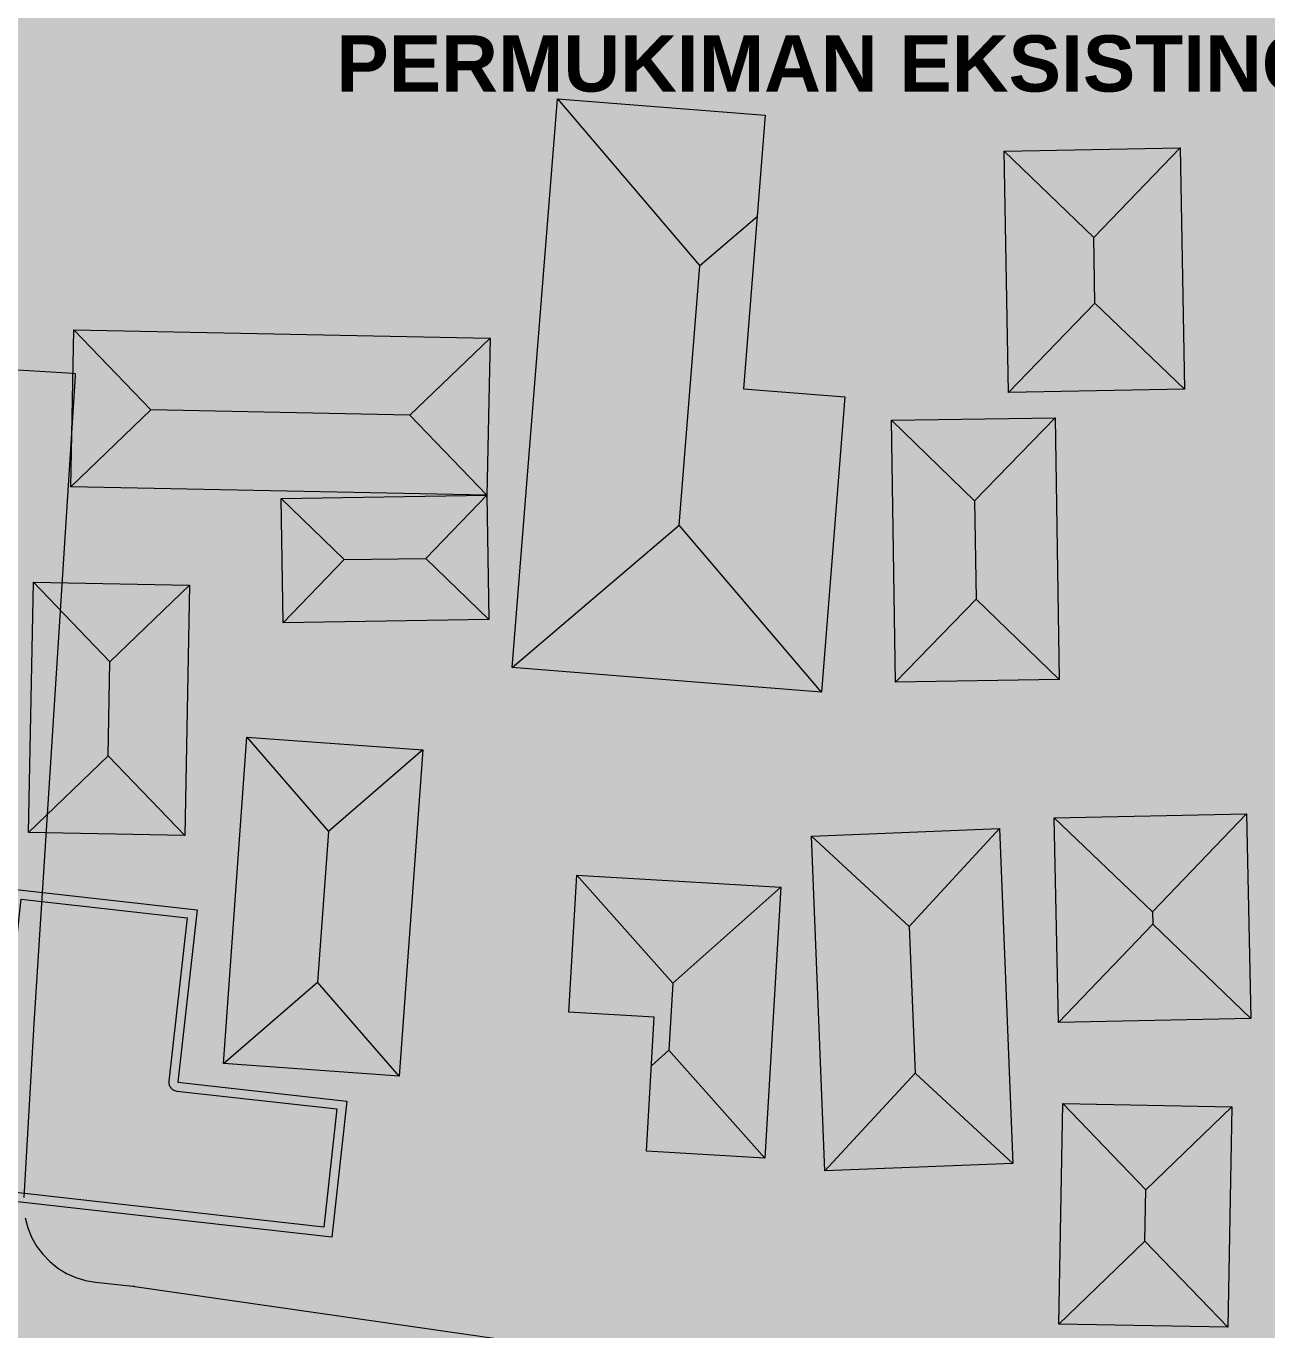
# Model space of a CAD drawing. Header units: metres. Extents: x 305909 to 307171, y 9156037 to 9156671.
# Drawn here: x 306487.2 to 306549, y 9156337 to 9156401.9 of the extents above; entities that cross this region are included whole.
import ezdxf
from ezdxf.enums import TextEntityAlignment as Align

# ---------------------------------------------------------------- set-up
doc = ezdxf.new("R2010")
doc.units = ezdxf.units.M
doc.linetypes.add('DASHED2', pattern=[0.762, 0.635, -0.127])
for name, color, linetype, lineweight, true_color in [('A-ALUR_WISATA', 7, 'DASHED2', 50, 0xeb7800), ('A-LABEL', 7, 'Continuous', 0, 0x000000), ('B-BANGUNAN_PERMUKIMAN', 7, 'Continuous', 13, 0xf0cd8c), ('B-BAYANGAN', 7, 'Continuous', 0, 0x76786c), ('J-PERKERASAN_JALAN', 7, 'Continuous', 9, 0x989896), ('T-LABEL_ZONA', 7, 'Continuous', 0, 0x3c3c3c)]:
    doc.layers.add(name, color=color, linetype=linetype, lineweight=lineweight, true_color=true_color)
doc.layers.add('G-PERKERASAN', color=7, linetype='Continuous')
doc.styles.add('ARIALB', font='arialbd.ttf')

msp = doc.modelspace()

# ---------------------------------------------------------------- hatches: boundary and pattern name
at = {"layer": 'A-ALUR_WISATA', "true_color": 0xeb7800}
h = msp.add_hatch(color=30, dxfattribs=at)
h.dxf.hatch_style = 1
h.paths.add_polyline_path([(306496.971, 9156336.851), (306491.925, 9156335.355), (306492.505, 9156339.636)])
h = msp.add_hatch(color=30, dxfattribs=at)
h.dxf.hatch_style = 1
h.paths.add_polyline_path([(306484.897, 9156339.005), (306484.903, 9156339.004), (306486.978, 9156338.867), (306486.989, 9156338.866), (306488.47, 9156338.747), (306488.496, 9156338.745), (306489.383, 9156338.645), (306489.39, 9156338.644), (306490.127, 9156338.555), (306489.935, 9156336.967), (306489.201, 9156337.055), (306488.329, 9156337.154), (306486.867, 9156337.271), (306484.8, 9156337.408), (306484.006, 9156337.454), (306484.099, 9156339.052), (306484.897, 9156339.005)])
h = msp.add_hatch(color=30, dxfattribs=at)
h.dxf.hatch_style = 1
h.paths.add_polyline_path([(306493.334, 9156338.146), (306493.337, 9156338.146), (306495.074, 9156337.915), (306495.076, 9156337.915), (306497.026, 9156337.651), (306497.028, 9156337.65), (306499.061, 9156337.371), (306498.844, 9156335.786), (306496.811, 9156336.065), (306494.862, 9156336.329), (306493.127, 9156336.56), (306492.903, 9156336.589), (306493.11, 9156338.176), (306493.334, 9156338.146)])
at = {"layer": 'B-BANGUNAN_PERMUKIMAN', "true_color": 0xf49869}
h = msp.add_hatch(color=21, dxfattribs=at)
h.dxf.hatch_style = 1
h.paths.add_polyline_path([(306513.633, 9156398.243), (306520.719, 9156389.933), (306519.693, 9156377.019), (306511.384, 9156369.932), (306511.384, 9156369.932), (306513.633, 9156398.243)])
at = {"layer": 'B-BANGUNAN_PERMUKIMAN', "true_color": 0xe89064}
h = msp.add_hatch(color=33, dxfattribs=at)
h.dxf.hatch_style = 1
h.paths.add_polyline_path([(306523.981, 9156397.421), (306523.58, 9156392.373), (306520.719, 9156389.933), (306513.633, 9156398.243), (306523.981, 9156397.421)])
at = {"layer": 'B-BANGUNAN_PERMUKIMAN', "true_color": 0xec9366}
h = msp.add_hatch(color=33, dxfattribs=at)
h.dxf.hatch_style = 1
h.paths.add_polyline_path([(306540.33, 9156391.337), (306535.874, 9156395.634), (306544.626, 9156395.793), (306544.626, 9156395.793), (306540.33, 9156391.337)])
at = {"layer": 'B-BANGUNAN_PERMUKIMAN', "true_color": 0xeb9266}
h = msp.add_hatch(color=33, dxfattribs=at)
h.dxf.hatch_style = 1
h.paths.add_polyline_path([(306535.874, 9156395.634), (306540.33, 9156391.337), (306540.389, 9156388.077), (306536.093, 9156383.622), (306535.874, 9156395.634)])
at = {"layer": 'B-BANGUNAN_PERMUKIMAN', "true_color": 0xbc7551}
h = msp.add_hatch(color=23, dxfattribs=at)
h.dxf.hatch_style = 1
h.paths.add_polyline_path([(306540.389, 9156388.077), (306540.33, 9156391.337), (306544.626, 9156395.793), (306544.844, 9156383.781), (306540.389, 9156388.077)])
at = {"layer": 'B-BANGUNAN_PERMUKIMAN', "true_color": 0xc07753}
h = msp.add_hatch(color=23, dxfattribs=at)
h.dxf.hatch_style = 1
h.paths.add_polyline_path([(306519.693, 9156377.019), (306520.719, 9156389.933), (306523.58, 9156392.373), (306522.9, 9156383.812), (306527.948, 9156383.411), (306526.78, 9156368.709), (306519.693, 9156377.019)])
at = {"layer": 'B-BANGUNAN_PERMUKIMAN', "true_color": 0xbb7451}
h = msp.add_hatch(color=23, dxfattribs=at)
h.dxf.hatch_style = 1
h.paths.add_polyline_path([(306540.389, 9156388.077), (306544.844, 9156383.781), (306536.093, 9156383.622), (306540.389, 9156388.077)])
at = {"layer": 'B-BANGUNAN_PERMUKIMAN', "true_color": 0xec9366}
h = msp.add_hatch(color=33, dxfattribs=at)
h.dxf.hatch_style = 1
h.paths.add_polyline_path([(306493.398, 9156382.754), (306489.409, 9156378.922), (306489.565, 9156386.743), (306489.565, 9156386.743), (306493.398, 9156382.754)])
at = {"layer": 'B-BANGUNAN_PERMUKIMAN', "true_color": 0xeb9266}
h = msp.add_hatch(color=33, dxfattribs=at)
h.dxf.hatch_style = 1
h.paths.add_polyline_path([(306506.291, 9156382.496), (306493.398, 9156382.754), (306489.565, 9156386.743), (306510.28, 9156386.329), (306506.291, 9156382.496)])
at = {"layer": 'B-BANGUNAN_PERMUKIMAN', "true_color": 0xbb7451}
h = msp.add_hatch(color=23, dxfattribs=at)
h.dxf.hatch_style = 1
h.paths.add_polyline_path([(306506.291, 9156382.496), (306510.28, 9156386.329), (306510.28, 9156386.329), (306510.124, 9156378.508), (306506.291, 9156382.496)])
at = {"layer": 'B-BANGUNAN_PERMUKIMAN', "true_color": 0xbc7551}
h = msp.add_hatch(color=23, dxfattribs=at)
h.dxf.hatch_style = 1
h.paths.add_polyline_path([(306489.409, 9156378.922), (306493.398, 9156382.754), (306506.291, 9156382.496), (306510.124, 9156378.508), (306489.409, 9156378.922)])
at = {"layer": 'B-BANGUNAN_PERMUKIMAN', "true_color": 0xec9366}
h = msp.add_hatch(color=33, dxfattribs=at)
h.dxf.hatch_style = 1
h.paths.add_polyline_path([(306534.399, 9156378.232), (306530.266, 9156382.241), (306538.408, 9156382.365), (306538.408, 9156382.365), (306534.399, 9156378.232)])
at = {"layer": 'B-BANGUNAN_PERMUKIMAN', "true_color": 0xbc7551}
h = msp.add_hatch(color=23, dxfattribs=at)
h.dxf.hatch_style = 1
h.paths.add_polyline_path([(306534.473, 9156373.343), (306534.399, 9156378.232), (306538.408, 9156382.365), (306538.606, 9156369.334), (306534.473, 9156373.343)])
at = {"layer": 'B-BANGUNAN_PERMUKIMAN', "true_color": 0xeb9266}
h = msp.add_hatch(color=33, dxfattribs=at)
h.dxf.hatch_style = 1
h.paths.add_polyline_path([(306530.266, 9156382.241), (306534.399, 9156378.232), (306534.473, 9156373.343), (306530.464, 9156369.21), (306530.464, 9156369.21), (306530.266, 9156382.241)])
at = {"layer": 'B-BANGUNAN_PERMUKIMAN', "true_color": 0xec9366}
h = msp.add_hatch(color=33, dxfattribs=at)
h.dxf.hatch_style = 1
h.paths.add_polyline_path([(306510.124, 9156378.507), (306507.078, 9156375.366), (306503.026, 9156375.303), (306499.884, 9156378.349), (306510.124, 9156378.507)])
at = {"layer": 'B-BANGUNAN_PERMUKIMAN', "true_color": 0xbc7551}
h = msp.add_hatch(color=23, dxfattribs=at)
h.dxf.hatch_style = 1
h.paths.add_polyline_path([(306510.219, 9156372.32), (306510.219, 9156372.32), (306507.078, 9156375.366), (306510.124, 9156378.507), (306510.219, 9156372.32)])
at = {"layer": 'B-BANGUNAN_PERMUKIMAN', "true_color": 0xeb9266}
h = msp.add_hatch(color=33, dxfattribs=at)
h.dxf.hatch_style = 1
h.paths.add_polyline_path([(306503.026, 9156375.303), (306499.98, 9156372.162), (306499.884, 9156378.349), (306503.026, 9156375.303)])
at = {"layer": 'B-BANGUNAN_PERMUKIMAN', "true_color": 0xbb7451}
h = msp.add_hatch(color=23, dxfattribs=at)
h.dxf.hatch_style = 1
h.paths.add_polyline_path([(306519.693, 9156377.019), (306526.78, 9156368.709), (306526.78, 9156368.709), (306521.732, 9156369.11), (306511.384, 9156369.932), (306519.693, 9156377.019)])
h = msp.add_hatch(color=23, dxfattribs=at)
h.dxf.hatch_style = 1
h.paths.add_polyline_path([(306503.026, 9156375.303), (306507.078, 9156375.366), (306510.219, 9156372.32), (306499.98, 9156372.161), (306499.98, 9156372.162), (306503.026, 9156375.303)])
at = {"layer": 'B-BANGUNAN_PERMUKIMAN', "true_color": 0xec9366}
h = msp.add_hatch(color=33, dxfattribs=at)
h.dxf.hatch_style = 1
h.paths.add_polyline_path([(306487.551, 9156374.181), (306487.551, 9156374.181), (306491.362, 9156370.222), (306491.272, 9156365.53), (306487.313, 9156361.719), (306487.551, 9156374.181)])
at = {"layer": 'B-BANGUNAN_PERMUKIMAN', "true_color": 0xeb9266}
h = msp.add_hatch(color=33, dxfattribs=at)
h.dxf.hatch_style = 1
h.paths.add_polyline_path([(306491.362, 9156370.222), (306487.551, 9156374.181), (306495.321, 9156374.032), (306491.362, 9156370.222)])
at = {"layer": 'B-BANGUNAN_PERMUKIMAN', "true_color": 0xbb7451}
h = msp.add_hatch(color=23, dxfattribs=at)
h.dxf.hatch_style = 1
h.paths.add_polyline_path([(306491.272, 9156365.53), (306491.362, 9156370.222), (306495.321, 9156374.032), (306495.321, 9156374.032), (306495.083, 9156361.571), (306491.272, 9156365.53)])
h = msp.add_hatch(color=23, dxfattribs=at)
h.dxf.hatch_style = 1
h.paths.add_polyline_path([(306534.473, 9156373.343), (306538.606, 9156369.334), (306530.464, 9156369.21), (306534.473, 9156373.343)])
at = {"layer": 'B-BANGUNAN_PERMUKIMAN', "true_color": 0xed9367}
h = msp.add_hatch(color=21, dxfattribs=at)
h.dxf.hatch_style = 1
h.paths.add_polyline_path([(306502.239, 9156361.772), (306501.698, 9156354.28), (306497.007, 9156350.22), (306498.18, 9156366.462), (306502.239, 9156361.772)])
at = {"layer": 'B-BANGUNAN_PERMUKIMAN', "true_color": 0xea9165}
h = msp.add_hatch(color=33, dxfattribs=at)
h.dxf.hatch_style = 1
h.paths.add_polyline_path([(306502.239, 9156361.772), (306498.18, 9156366.462), (306498.18, 9156366.462), (306506.929, 9156365.831), (306502.239, 9156361.772)])
at = {"layer": 'B-BANGUNAN_PERMUKIMAN', "true_color": 0xbc7551}
h = msp.add_hatch(color=23, dxfattribs=at)
h.dxf.hatch_style = 1
h.paths.add_polyline_path([(306491.272, 9156365.53), (306495.083, 9156361.571), (306495.083, 9156361.57), (306487.313, 9156361.719), (306491.272, 9156365.53)])
at = {"layer": 'B-BANGUNAN_PERMUKIMAN', "true_color": 0xba7450}
h = msp.add_hatch(color=23, dxfattribs=at)
h.dxf.hatch_style = 1
h.paths.add_polyline_path([(306501.698, 9156354.28), (306502.239, 9156361.772), (306506.929, 9156365.831), (306505.757, 9156349.589), (306505.757, 9156349.589), (306501.698, 9156354.28)])
at = {"layer": 'B-BANGUNAN_PERMUKIMAN', "true_color": 0xec9366}
h = msp.add_hatch(color=33, dxfattribs=at)
h.dxf.hatch_style = 1
h.paths.add_polyline_path([(306543.256, 9156357.768), (306538.368, 9156362.455), (306547.944, 9156362.656), (306543.256, 9156357.768)])
at = {"layer": 'B-BANGUNAN_PERMUKIMAN', "true_color": 0xeb9266}
h = msp.add_hatch(color=33, dxfattribs=at)
h.dxf.hatch_style = 1
h.paths.add_polyline_path([(306538.368, 9156362.455), (306543.256, 9156357.768), (306543.269, 9156357.155), (306538.582, 9156352.266), (306538.582, 9156352.266), (306538.368, 9156362.455)])
at = {"layer": 'B-BANGUNAN_PERMUKIMAN', "true_color": 0xbc7551}
h = msp.add_hatch(color=23, dxfattribs=at)
h.dxf.hatch_style = 1
h.paths.add_polyline_path([(306543.269, 9156357.155), (306543.256, 9156357.768), (306547.944, 9156362.656), (306548.158, 9156352.467), (306543.269, 9156357.155)])
at = {"layer": 'B-BANGUNAN_PERMUKIMAN', "true_color": 0xec9366}
h = msp.add_hatch(color=33, dxfattribs=at)
h.dxf.hatch_style = 1
h.paths.add_polyline_path([(306531.151, 9156357.049), (306526.284, 9156361.544), (306535.646, 9156361.916), (306531.151, 9156357.049)])
at = {"layer": 'B-BANGUNAN_PERMUKIMAN', "true_color": 0xeb9265}
h = msp.add_hatch(color=33, dxfattribs=at)
h.dxf.hatch_style = 1
h.paths.add_polyline_path([(306526.284, 9156361.544), (306531.151, 9156357.049), (306531.441, 9156349.742), (306526.946, 9156344.875), (306526.284, 9156361.544)])
at = {"layer": 'B-BANGUNAN_PERMUKIMAN', "true_color": 0xbc7552}
h = msp.add_hatch(color=23, dxfattribs=at)
h.dxf.hatch_style = 1
h.paths.add_polyline_path([(306531.441, 9156349.742), (306531.151, 9156357.049), (306535.646, 9156361.916), (306536.308, 9156345.247), (306531.441, 9156349.742)])
at = {"layer": 'B-BANGUNAN_PERMUKIMAN', "true_color": 0xe79064}
h = msp.add_hatch(color=33, dxfattribs=at)
h.dxf.hatch_style = 1
h.paths.add_polyline_path([(306514.2, 9156352.854), (306514.597, 9156359.597), (306519.378, 9156354.219), (306519.181, 9156350.884), (306518.311, 9156350.111), (306518.453, 9156352.523), (306514.195, 9156352.773), (306514.2, 9156352.854)])
at = {"layer": 'B-BANGUNAN_PERMUKIMAN', "true_color": 0xee9467}
h = msp.add_hatch(color=21, dxfattribs=at)
h.dxf.hatch_style = 1
h.paths.add_polyline_path([(306519.378, 9156354.219), (306514.597, 9156359.597), (306514.597, 9156359.597), (306524.756, 9156359), (306519.378, 9156354.219)])
at = {"layer": 'B-BANGUNAN_PERMUKIMAN', "true_color": 0xb4704e}
h = msp.add_hatch(color=35, dxfattribs=at)
h.dxf.hatch_style = 1
h.paths.add_polyline_path([(306523.962, 9156345.506), (306519.181, 9156350.884), (306519.378, 9156354.219), (306524.756, 9156359), (306523.962, 9156345.506)])
at = {"layer": 'B-BANGUNAN_PERMUKIMAN', "true_color": 0xd4845c}
h = msp.add_hatch(color=23, dxfattribs=at)
h.dxf.hatch_style = 1
h.paths.add_polyline_path([(306503.156, 9156348.357), (306502.397, 9156341.582), (306493.975, 9156342.526), (306484.83, 9156343.551), (306486.549, 9156358.897), (306495.695, 9156357.872), (306494.735, 9156349.301), (306503.156, 9156348.357)])
at = {"layer": 'B-BANGUNAN_PERMUKIMAN', "true_color": 0xbb7451}
h = msp.add_hatch(color=23, dxfattribs=at)
h.dxf.hatch_style = 1
h.paths.add_polyline_path([(306543.269, 9156357.155), (306548.158, 9156352.467), (306548.158, 9156352.467), (306538.582, 9156352.266), (306543.269, 9156357.155)])
at = {"layer": 'B-BANGUNAN_PERMUKIMAN', "true_color": 0xbd7652}
h = msp.add_hatch(color=23, dxfattribs=at)
h.dxf.hatch_style = 1
h.paths.add_polyline_path([(306501.698, 9156354.28), (306505.757, 9156349.589), (306497.007, 9156350.22), (306501.698, 9156354.28)])
at = {"layer": 'B-BANGUNAN_PERMUKIMAN', "true_color": 0xc07853}
h = msp.add_hatch(color=23, dxfattribs=at)
h.dxf.hatch_style = 1
h.paths.add_polyline_path([(306519.181, 9156350.884), (306523.962, 9156345.506), (306518.061, 9156345.853), (306518.311, 9156350.111), (306519.181, 9156350.884)])
at = {"layer": 'B-BANGUNAN_PERMUKIMAN', "true_color": 0xbb7451}
h = msp.add_hatch(color=23, dxfattribs=at)
h.dxf.hatch_style = 1
h.paths.add_polyline_path([(306526.946, 9156344.875), (306531.441, 9156349.742), (306536.308, 9156345.247), (306536.308, 9156345.247), (306526.946, 9156344.875)])
at = {"layer": 'B-BANGUNAN_PERMUKIMAN', "true_color": 0xec9366}
h = msp.add_hatch(color=33, dxfattribs=at)
h.dxf.hatch_style = 1
h.paths.add_polyline_path([(306538.796, 9156348.225), (306542.923, 9156343.938), (306542.875, 9156341.378), (306538.589, 9156337.251), (306538.796, 9156348.225)])
at = {"layer": 'B-BANGUNAN_PERMUKIMAN', "true_color": 0xeb9266}
h = msp.add_hatch(color=33, dxfattribs=at)
h.dxf.hatch_style = 1
h.paths.add_polyline_path([(306542.923, 9156343.938), (306538.796, 9156348.225), (306547.209, 9156348.066), (306547.209, 9156348.066), (306542.923, 9156343.938)])
at = {"layer": 'B-BANGUNAN_PERMUKIMAN', "true_color": 0xbb7451}
h = msp.add_hatch(color=23, dxfattribs=at)
h.dxf.hatch_style = 1
h.paths.add_polyline_path([(306542.875, 9156341.378), (306542.923, 9156343.938), (306547.209, 9156348.066), (306547.002, 9156337.092), (306542.875, 9156341.378)])
at = {"layer": 'B-BANGUNAN_PERMUKIMAN', "true_color": 0xbc7551}
h = msp.add_hatch(color=23, dxfattribs=at)
h.dxf.hatch_style = 1
h.paths.add_polyline_path([(306542.875, 9156341.378), (306547.002, 9156337.092), (306547.002, 9156337.092), (306538.589, 9156337.251), (306542.875, 9156341.378)])
at = {"layer": 'B-BAYANGAN', "true_color": 0x76786c}
h = msp.add_hatch(color=8, dxfattribs=at)
h.dxf.hatch_style = 1
h.paths.add_polyline_path([(306528.698, 9156382.661), (306527.53, 9156367.959), (306522.482, 9156368.36), (306512.134, 9156369.182), (306514.383, 9156397.493), (306524.731, 9156396.671), (306523.65, 9156383.062), (306528.698, 9156382.661)])
h = msp.add_hatch(color=8, dxfattribs=at)
h.dxf.hatch_style = 1
h.paths.add_polyline_path([(306545.594, 9156383.031), (306536.843, 9156382.872), (306536.624, 9156394.884), (306545.376, 9156395.043), (306545.594, 9156383.031)])
h = msp.add_hatch(color=8, dxfattribs=at)
h.dxf.hatch_style = 1
h.paths.add_polyline_path([(306487.585, 9156380.236), (306461.656, 9156379.495), (306461.405, 9156388.293), (306487.334, 9156389.034), (306487.585, 9156380.236)])
h = msp.add_hatch(color=8, dxfattribs=at)
h.dxf.hatch_style = 1
h.paths.add_polyline_path([(306510.874, 9156377.758), (306490.159, 9156378.172), (306490.315, 9156385.993), (306511.03, 9156385.579), (306510.874, 9156377.758)])
h = msp.add_hatch(color=8, dxfattribs=at)
h.dxf.hatch_style = 1
h.paths.add_polyline_path([(306539.356, 9156368.584), (306531.214, 9156368.46), (306531.016, 9156381.491), (306539.158, 9156381.615), (306539.356, 9156368.584)])
h = msp.add_hatch(color=8, dxfattribs=at)
h.dxf.hatch_style = 1
h.paths.add_polyline_path([(306510.874, 9156377.758), (306510.97, 9156371.57), (306500.73, 9156371.411), (306500.634, 9156377.599), (306510.874, 9156377.758)])
h = msp.add_hatch(color=8, dxfattribs=at)
h.dxf.hatch_style = 1
h.paths.add_polyline_path([(306496.071, 9156373.282), (306495.833, 9156360.82), (306488.063, 9156360.969), (306488.301, 9156373.431), (306496.071, 9156373.282)])
h = msp.add_hatch(color=8, dxfattribs=at)
h.dxf.hatch_style = 1
h.paths.add_polyline_path([(306507.679, 9156365.081), (306506.507, 9156348.839), (306497.757, 9156349.47), (306498.93, 9156365.712), (306507.679, 9156365.081)])
h = msp.add_hatch(color=8, dxfattribs=at)
h.dxf.hatch_style = 1
h.paths.add_polyline_path([(306548.908, 9156351.717), (306539.332, 9156351.516), (306539.118, 9156361.705), (306548.694, 9156361.906), (306548.908, 9156351.717)])
h = msp.add_hatch(color=8, dxfattribs=at)
h.dxf.hatch_style = 1
h.paths.add_polyline_path([(306537.058, 9156344.497), (306527.696, 9156344.125), (306527.034, 9156360.794), (306536.396, 9156361.166), (306537.058, 9156344.497)])
h = msp.add_hatch(color=8, dxfattribs=at)
h.dxf.hatch_style = 1
h.paths.add_polyline_path([(306525.506, 9156358.25), (306524.712, 9156344.756), (306518.811, 9156345.103), (306519.203, 9156351.773), (306514.945, 9156352.023), (306515.347, 9156358.847), (306519.604, 9156358.597), (306525.506, 9156358.25)])
h = msp.add_hatch(color=8, dxfattribs=at)
h.dxf.hatch_style = 1
h.paths.add_polyline_path([(306503.906, 9156347.607), (306503.147, 9156340.832), (306494.725, 9156341.776), (306485.58, 9156342.801), (306487.299, 9156358.147), (306496.445, 9156357.122), (306495.485, 9156348.551), (306503.906, 9156347.607)])
h = msp.add_hatch(color=8, dxfattribs=at)
h.dxf.hatch_style = 1
h.paths.add_polyline_path([(306547.959, 9156347.316), (306547.752, 9156336.342), (306539.339, 9156336.501), (306539.546, 9156347.475), (306547.959, 9156347.316)])
at = {"layer": 'G-PERKERASAN', "true_color": 0xe0ded9}
h = msp.add_hatch(color=254, dxfattribs=at)
h.dxf.hatch_style = 1
h.paths.add_polyline_path([(306490.891, 9156113.339), (306423.331, 9156121.005), (306333.538, 9156153.468), (306256.179, 9156192.148), (306187.799, 9156246.714), (306159.615, 9156278.263), (306141.521, 9156298.517), (306095.934, 9156355.156), (306061.399, 9156428.371), (306059.148, 9156434.53), (306148.271, 9156429.794), (306176.037, 9156423.566), (306176.556, 9156407.217), (306190.899, 9156401.744), (306216, 9156392.167), (306214.889, 9156381.57), (306213.145, 9156364.919), (306222.697, 9156364.48), (306235.721, 9156363.881), (306237.278, 9156384.641), (306252.329, 9156383.603), (306255.703, 9156410.591), (306262.529, 9156410.022), (306265.045, 9156409.812), (306263.228, 9156389.572), (306278.279, 9156387.236), (306277.389, 9156377.004), (306277.241, 9156375.299), (306288.399, 9156374.261), (306289.59, 9156385.71), (306291.773, 9156406.698), (306306.045, 9156404.882), (306304.229, 9156386.717), (306333.608, 9156380.915), (306333.662, 9156381.234), (306337.441, 9156403.768), (306347.566, 9156464.144), (306314.273, 9156469.955), (306297.277, 9156471.802), (306305.21, 9156522.666), (306276.314, 9156526.951), (306271.414, 9156483.995), (306194.932, 9156492.493), (306197.888, 9156513.183), (306117.341, 9156521.312), (306107.735, 9156482.886), (306039.428, 9156488.501), (306035.152, 9156500.205), (306008.214, 9156577.564), (306165.696, 9156567.29), (306291.75, 9156555.548), (306369.455, 9156545.532), (306490.891, 9156525.396), (306490.891, 9156230.233), (306472.743, 9156232.048), (306466.174, 9156213.241), (306445.179, 9156193.233), (306439.076, 9156185.097), (306447.728, 9156157.385), (306449.353, 9156134.04), (306490.891, 9156130.788), (306490.891, 9156113.339)])
h = msp.add_hatch(color=254, dxfattribs=at)
h.dxf.hatch_style = 1
h.paths.add_polyline_path([(306927.367, 9156200.899), (306914.425, 9156199.401), (306871.946, 9156198.019), (306868.838, 9156144.144), (306843.973, 9156139.654), (306613.966, 9156113.407), (306520.721, 9156109.954), (306490.891, 9156113.339), (306490.891, 9156130.788), (306527.331, 9156127.935), (306527.76, 9156145.94), (306529.801, 9156231.677), (306512.264, 9156228.096), (306490.891, 9156230.233), (306490.891, 9156525.396), (306504.834, 9156523.084), (306572.178, 9156510.306), (306677.166, 9156490.276), (306781.809, 9156471.972), (306833.432, 9156467.309), (306884.355, 9156462.71), (306888.869, 9156462.302), (306927.367, 9156458.335), (306927.367, 9156401.733), (306880.738, 9156410.367), (306872.191, 9156289.958), (306880.063, 9156289.504), (306887.261, 9156399.075), (306927.367, 9156393.311), (306927.367, 9156281.994), (306926.264, 9156282.067), (306926.137, 9156271.641), (306927.367, 9156271.571), (306927.367, 9156261.486), (306927.056, 9156261.509), (306925.118, 9156229.109), (306925.062, 9156229.112), (306925.027, 9156228.301), (306925.75, 9156228.324), (306927.367, 9156240.415), (306927.367, 9156209.547), (306891.749, 9156208.374), (306886.184, 9156208.191), (306882.096, 9156208.056), (306881.637, 9156222), (306879.908, 9156222), (306879.787, 9156200), (306885.632, 9156200.303), (306885.601, 9156199.857), (306906.625, 9156201.392), (306908.7, 9156201.5), (306927.367, 9156203.76), (306927.367, 9156200.899)])
at = {"layer": 'J-PERKERASAN_JALAN', "true_color": 0xa8a8a6}
h = msp.add_hatch(color=253, dxfattribs=at)
h.dxf.hatch_style = 1
h.paths.add_polyline_path([(306211.341, 9156561.319), (306215.693, 9156561.13), (306215.76, 9156561.126), (306215.8, 9156561.123), (306215.867, 9156561.117), (306305.106, 9156551.206), (306305.211, 9156551.196), (306385.831, 9156544.389), (306385.918, 9156544.38), (306385.969, 9156544.374), (306386.055, 9156544.361), (306424.864, 9156537.661), (306424.901, 9156537.654), (306424.922, 9156537.65), (306424.958, 9156537.643), (306453.186, 9156531.689), (306453.481, 9156531.639), (306455.847, 9156531.322), (306456.066, 9156531.299), (306458.588, 9156531.102), (306458.613, 9156531.1), (306499.527, 9156528.16), (306499.548, 9156528.159), (306503.861, 9156527.791), (306503.93, 9156527.784), (306503.97, 9156527.78), (306504.038, 9156527.77), (306508.381, 9156527.098), (306524.104, 9156524.604), (306524.104, 9156521.364), (306507.903, 9156523.933), (306507.888, 9156523.936), (306503.705, 9156524.584), (306503.432, 9156524.616), (306499.323, 9156524.966), (306499.27, 9156524.971), (306458.379, 9156527.908), (306455.69, 9156528.118), (306455.636, 9156528.123), (306455.603, 9156528.127), (306455.548, 9156528.133), (306452.885, 9156528.49), (306452.811, 9156528.501), (306452.767, 9156528.509), (306452.694, 9156528.523), (306424.381, 9156534.494), (306424.236, 9156534.522), (306390.807, 9156540.293), (306390.292, 9156540.348), (306389.774, 9156540.336), (306389.261, 9156540.256), (306388.764, 9156540.112), (306388.289, 9156539.904), (306387.845, 9156539.636), (306387.439, 9156539.314), (306387.079, 9156538.941), (306386.769, 9156538.525), (306386.516, 9156538.073), (306386.324, 9156537.592), (306386.196, 9156537.089), (306373.097, 9156467.337), (306371.27, 9156457.608), (306371.258, 9156457.542), (306354.047, 9156356.618), (306353.994, 9156356.117), (306354.004, 9156355.613), (306354.077, 9156355.115), (306354.213, 9156354.629), (306354.408, 9156354.165), (306354.661, 9156353.729), (306354.966, 9156353.328), (306355.319, 9156352.968), (306355.714, 9156352.656), (306356.146, 9156352.396), (306356.607, 9156352.192), (306357.09, 9156352.048), (306357.587, 9156351.966), (306409.631, 9156346.693), (306409.685, 9156346.687), (306409.717, 9156346.683), (306409.771, 9156346.675), (306440.166, 9156341.92), (306440.608, 9156341.876), (306479.912, 9156340.134), (306480.43, 9156340.144), (306480.943, 9156340.222), (306481.441, 9156340.365), (306481.917, 9156340.572), (306482.362, 9156340.838), (306482.768, 9156341.16), (306483.13, 9156341.531), (306483.441, 9156341.946), (306483.695, 9156342.398), (306483.889, 9156342.879), (306484.019, 9156343.381), (306484.082, 9156343.896), (306484.563, 9156352.101), (306486.641, 9156384.636), (306486.657, 9156384.758), (306486.78, 9156384.758), (306489.513, 9156384.584), (306489.635, 9156384.568), (306489.635, 9156384.445), (306487.559, 9156351.943), (306487.558, 9156351.922), (306487.067, 9156343.551), (306487.07, 9156343.043), (306487.137, 9156342.539), (306487.267, 9156342.048), (306487.458, 9156341.578), (306487.707, 9156341.135), (306488.011, 9156340.728), (306488.363, 9156340.362), (306488.76, 9156340.044), (306489.193, 9156339.779), (306489.656, 9156339.571), (306490.142, 9156339.423), (306490.643, 9156339.338), (306492.503, 9156339.143), (306492.541, 9156339.139), (306492.564, 9156339.136), (306492.602, 9156339.131), (306513.238, 9156336.16), (306513.401, 9156336.139), (306524.104, 9156335.046), (306524.104, 9156331.829), (306512.982, 9156332.966), (306512.941, 9156332.97), (306512.916, 9156332.973), (306512.875, 9156332.979), (306498.863, 9156334.996), (306498.356, 9156335.037), (306497.849, 9156335.012), (306497.349, 9156334.924), (306496.864, 9156334.773), (306496.402, 9156334.562), (306495.97, 9156334.294), (306495.576, 9156333.973), (306495.226, 9156333.605), (306494.925, 9156333.196), (306494.679, 9156332.752), (306494.49, 9156332.28), (306494.364, 9156331.788), (306494.3, 9156331.284), (306494.301, 9156330.776), (306499.491, 9156251.377), (306499.491, 9156251.254), (306499.369, 9156251.238), (306496.637, 9156251.059), (306496.514, 9156251.059), (306496.498, 9156251.181), (306491.167, 9156332.724), (306491.102, 9156333.229), (306490.973, 9156333.721), (306490.782, 9156334.193), (306490.533, 9156334.637), (306490.23, 9156335.046), (306489.877, 9156335.413), (306489.48, 9156335.732), (306489.047, 9156335.998), (306488.582, 9156336.207), (306488.095, 9156336.356), (306487.594, 9156336.441), (306485.258, 9156336.686), (306485.017, 9156336.704), (306446.09, 9156338.429), (306445.584, 9156338.42), (306445.083, 9156338.346), (306444.595, 9156338.21), (306444.129, 9156338.013), (306443.691, 9156337.759), (306443.289, 9156337.452), (306442.928, 9156337.096), (306442.616, 9156336.698), (306442.356, 9156336.263), (306442.153, 9156335.8), (306442.011, 9156335.314), (306441.931, 9156334.814), (306441.915, 9156334.308), (306442.571, 9156313.413), (306442.58, 9156313.248), (306443.283, 9156303.609), (306443.286, 9156303.565), (306443.287, 9156303.544), (306443.288, 9156303.5), (306443.886, 9156283.072), (306443.882, 9156282.949), (306443.759, 9156282.937), (306441.022, 9156282.857), (306440.899, 9156282.862), (306440.888, 9156282.984), (306440.293, 9156303.314), (306440.284, 9156303.488), (306439.581, 9156313.122), (306439.578, 9156313.164), (306439.577, 9156313.184), (306439.576, 9156313.226), (306438.873, 9156335.586), (306438.826, 9156336.086), (306438.716, 9156336.577), (306438.545, 9156337.05), (306438.317, 9156337.498), (306438.034, 9156337.914), (306437.701, 9156338.291), (306437.323, 9156338.623), (306436.907, 9156338.906), (306436.458, 9156339.133), (306435.985, 9156339.303), (306435.494, 9156339.412), (306409.399, 9156343.494), (306409.184, 9156343.522), (306356.316, 9156348.878), (306355.783, 9156348.897), (306355.253, 9156348.844), (306354.735, 9156348.722), (306354.238, 9156348.531), (306353.77, 9156348.276), (306353.34, 9156347.962), (306352.956, 9156347.593), (306352.624, 9156347.176), (306352.351, 9156346.719), (306352.141, 9156346.23), (306351.997, 9156345.717), (306341.11, 9156293.6), (306341.085, 9156293.468), (306330.918, 9156235.039), (306330.908, 9156234.979), (306329.587, 9156226.644), (306329.547, 9156226.286), (306329.002, 9156218.17), (306329.001, 9156218.146), (306326.612, 9156189.443), (306326.594, 9156189.321), (306326.471, 9156189.324), (306323.742, 9156189.551), (306323.62, 9156189.569), (306323.622, 9156189.692), (306326.007, 9156218.339), (306326.011, 9156218.403), (306326.567, 9156226.689), (306326.575, 9156226.779), (306326.58, 9156226.824), (306326.592, 9156226.913), (306327.95, 9156235.479), (306327.954, 9156235.502), (306338.142, 9156294.057), (306338.148, 9156294.09), (306338.151, 9156294.106), (306338.158, 9156294.139), (306348.925, 9156345.68), (306348.998, 9156346.205), (306349.002, 9156346.735), (306348.936, 9156347.261), (306348.8, 9156347.774), (306348.598, 9156348.264), (306348.333, 9156348.723), (306348.01, 9156349.143), (306347.634, 9156349.517), (306347.211, 9156349.837), (306346.75, 9156350.099), (306346.259, 9156350.298), (306345.745, 9156350.43), (306324.834, 9156354.345), (306324.271, 9156354.41), (306279.508, 9156356.343), (306211.341, 9156359.746), (306211.341, 9156362.949), (306279.625, 9156359.541), (306279.652, 9156359.54), (306324.736, 9156357.593), (306324.877, 9156357.581), (306324.962, 9156357.572), (306325.102, 9156357.551), (306346.36, 9156353.57), (306346.885, 9156353.507), (306347.414, 9156353.514), (306347.937, 9156353.591), (306348.445, 9156353.736), (306348.93, 9156353.947), (306349.383, 9156354.219), (306349.796, 9156354.55), (306350.161, 9156354.931), (306350.473, 9156355.358), (306350.727, 9156355.822), (306350.917, 9156356.315), (306351.04, 9156356.829), (306367.345, 9156452.444), (306367.4, 9156452.978), (306367.382, 9156453.515), (306367.293, 9156454.044), (306367.134, 9156454.557), (306366.908, 9156455.044), (306366.618, 9156455.496), (306366.271, 9156455.905), (306365.872, 9156456.264), (306365.428, 9156456.566), (306364.948, 9156456.806), (306364.44, 9156456.98), (306363.913, 9156457.084), (306328.417, 9156461.659), (306307.102, 9156464.447), (306307.086, 9156464.449), (306307.041, 9156464.456), (306243.125, 9156474.305), (306242.61, 9156474.35), (306242.093, 9156474.329), (306241.583, 9156474.241), (306241.089, 9156474.088), (306240.619, 9156473.873), (306240.18, 9156473.598), (306239.781, 9156473.27), (306239.427, 9156472.892), (306239.125, 9156472.472), (306238.879, 9156472.017), (306235.863, 9156465.428), (306235.816, 9156465.333), (306235.721, 9156465.173), (306235.626, 9156465.045), (306235.517, 9156464.929), (306235.377, 9156464.807), (306235.291, 9156464.744), (306234.104, 9156463.916), (306234.011, 9156463.855), (306233.816, 9156463.749), (306233.715, 9156463.704), (306232.243, 9156463.105), (306232.16, 9156463.073), (306232.012, 9156463.028), (306231.882, 9156463), (306231.728, 9156462.982), (306231.639, 9156462.977), (306225.305, 9156462.777), (306225.175, 9156462.777), (306225.11, 9156462.78), (306224.979, 9156462.788), (306217.294, 9156463.552), (306217.186, 9156463.566), (306217.132, 9156463.574), (306217.025, 9156463.594), (306211.341, 9156464.792), (306211.341, 9156467.858), (306217.404, 9156466.58), (306217.834, 9156466.513), (306224.983, 9156465.803), (306225.505, 9156465.785), (306230.354, 9156465.938), (306230.906, 9156465.994), (306231.444, 9156466.125), (306231.96, 9156466.33), (306232.442, 9156466.604), (306232.881, 9156466.943), (306233.27, 9156467.338), (306233.6, 9156467.784), (306233.865, 9156468.271), (306237.161, 9156475.469), (306237.205, 9156475.561), (306237.295, 9156475.714), (306237.385, 9156475.836), (306237.487, 9156475.949), (306237.6, 9156476.051), (306237.743, 9156476.156), (306237.829, 9156476.21), (306239.166, 9156476.996), (306239.245, 9156477.041), (306239.389, 9156477.108), (306239.517, 9156477.155), (306239.67, 9156477.196), (306239.759, 9156477.213), (306241.459, 9156477.502), (306241.565, 9156477.517), (306241.752, 9156477.529), (306241.939, 9156477.52), (306242.045, 9156477.507), (306307.452, 9156467.428), (306307.542, 9156467.415), (306328.795, 9156464.635), (306328.802, 9156464.634), (306364.829, 9156459.991), (306365.332, 9156459.958), (306365.835, 9156459.989), (306366.33, 9156460.083), (306366.81, 9156460.238), (306367.266, 9156460.452), (306367.692, 9156460.722), (306368.08, 9156461.044), (306368.425, 9156461.412), (306368.721, 9156461.82), (306368.963, 9156462.262), (306369.147, 9156462.731), (306369.271, 9156463.22), (306370.149, 9156467.89), (306383.124, 9156536.986), (306383.186, 9156537.496), (306383.182, 9156538.011), (306383.112, 9156538.52), (306382.978, 9156539.016), (306382.781, 9156539.491), (306382.525, 9156539.937), (306382.213, 9156540.346), (306381.852, 9156540.712), (306381.447, 9156541.028), (306381.004, 9156541.29), (306380.532, 9156541.493), (306380.037, 9156541.634), (306379.529, 9156541.71), (306304.881, 9156548.012), (306304.855, 9156548.015), (306304.839, 9156548.016), (306304.813, 9156548.019), (306215.667, 9156557.919), (306215.399, 9156557.94), (306211.341, 9156558.116), (306211.341, 9156561.319)])

# ---------------------------------------------------------------- linework, layer by layer
at = {"layer": 'B-BANGUNAN_PERMUKIMAN', "color": 27, "lineweight": 9, "true_color": 0x744832}
for p, q in [((306513.633, 9156398.243), (306520.719, 9156389.933)), ((306535.874, 9156395.634), (306540.33, 9156391.337)), ((306544.626, 9156395.793), (306540.33, 9156391.337)), ((306523.58, 9156392.373), (306520.719, 9156389.933)), ((306540.389, 9156388.077), (306540.33, 9156391.337)), ((306519.693, 9156377.019), (306520.719, 9156389.933)), ((306536.093, 9156383.622), (306540.389, 9156388.077)), ((306544.844, 9156383.781), (306540.389, 9156388.077)), ((306489.565, 9156386.743), (306493.398, 9156382.754)), ((306510.28, 9156386.329), (306506.291, 9156382.496)), ((306489.409, 9156378.922), (306493.398, 9156382.754)), ((306506.291, 9156382.496), (306493.398, 9156382.754)), ((306510.124, 9156378.508), (306506.291, 9156382.496)), ((306538.408, 9156382.365), (306534.399, 9156378.232)), ((306530.266, 9156382.241), (306534.399, 9156378.232)), ((306510.124, 9156378.507), (306507.078, 9156375.366)), ((306499.884, 9156378.349), (306503.026, 9156375.303)), ((306534.399, 9156378.232), (306534.473, 9156373.343)), ((306511.384, 9156369.932), (306519.693, 9156377.019)), ((306526.78, 9156368.709), (306519.693, 9156377.019)), ((306499.98, 9156372.162), (306503.026, 9156375.303)), ((306503.026, 9156375.303), (306507.078, 9156375.366)), ((306510.219, 9156372.32), (306507.078, 9156375.366)), ((306487.551, 9156374.181), (306491.362, 9156370.222)), ((306495.321, 9156374.032), (306491.362, 9156370.222)), ((306530.464, 9156369.21), (306534.473, 9156373.343)), ((306538.606, 9156369.334), (306534.473, 9156373.343)), ((306491.272, 9156365.53), (306491.362, 9156370.222)), ((306498.18, 9156366.462), (306502.239, 9156361.772)), ((306487.313, 9156361.719), (306491.272, 9156365.53)), ((306495.083, 9156361.571), (306491.272, 9156365.53)), ((306506.929, 9156365.831), (306502.239, 9156361.772)), ((306538.368, 9156362.455), (306543.256, 9156357.768)), ((306547.944, 9156362.656), (306543.256, 9156357.768)), ((306502.239, 9156361.772), (306501.698, 9156354.28)), ((306526.284, 9156361.544), (306531.151, 9156357.049)), ((306535.646, 9156361.916), (306531.151, 9156357.049)), ((306514.597, 9156359.597), (306519.378, 9156354.219)), ((306524.756, 9156359), (306519.378, 9156354.219)), ((306543.256, 9156357.768), (306543.269, 9156357.155)), ((306531.151, 9156357.049), (306531.441, 9156349.742)), ((306538.582, 9156352.266), (306543.269, 9156357.155)), ((306548.158, 9156352.467), (306543.269, 9156357.155)), ((306497.007, 9156350.22), (306501.698, 9156354.28)), ((306505.757, 9156349.589), (306501.698, 9156354.28)), ((306519.378, 9156354.219), (306519.181, 9156350.884)), ((306518.311, 9156350.111), (306519.181, 9156350.884)), ((306523.962, 9156345.506), (306519.181, 9156350.884)), ((306526.946, 9156344.875), (306531.441, 9156349.742)), ((306536.308, 9156345.247), (306531.441, 9156349.742)), ((306538.796, 9156348.225), (306542.923, 9156343.938)), ((306547.209, 9156348.066), (306542.923, 9156343.938)), ((306542.875, 9156341.378), (306542.923, 9156343.938)), ((306538.589, 9156337.251), (306542.875, 9156341.378)), ((306547.002, 9156337.092), (306542.875, 9156341.378))]:
    msp.add_line(p, q, dxfattribs=at)
at = {"layer": 'B-BANGUNAN_PERMUKIMAN', "color": 27, "lineweight": 13, "true_color": 0x744832}
for points in [[(306527.948, 9156383.411), (306526.78, 9156368.709), (306521.732, 9156369.11), (306511.384, 9156369.932), (306513.633, 9156398.243), (306523.981, 9156397.421), (306522.9, 9156383.812), (306527.948, 9156383.411)], [(306544.844, 9156383.781), (306536.093, 9156383.622), (306535.874, 9156395.634), (306544.626, 9156395.793), (306544.844, 9156383.781)], [(306510.124, 9156378.508), (306489.409, 9156378.922), (306489.565, 9156386.743), (306510.28, 9156386.329), (306510.124, 9156378.508)], [(306538.606, 9156369.334), (306530.464, 9156369.21), (306530.266, 9156382.241), (306538.408, 9156382.365), (306538.606, 9156369.334)], [(306510.124, 9156378.508), (306510.22, 9156372.32), (306499.98, 9156372.161), (306499.884, 9156378.349), (306510.124, 9156378.508)], [(306495.321, 9156374.032), (306495.083, 9156361.57), (306487.313, 9156361.719), (306487.551, 9156374.181), (306495.321, 9156374.032)], [(306506.929, 9156365.831), (306505.757, 9156349.589), (306497.007, 9156350.22), (306498.18, 9156366.462), (306506.929, 9156365.831)], [(306548.158, 9156352.467), (306538.582, 9156352.266), (306538.368, 9156362.455), (306547.944, 9156362.656), (306548.158, 9156352.467)], [(306536.308, 9156345.247), (306526.946, 9156344.875), (306526.284, 9156361.544), (306535.646, 9156361.916), (306536.308, 9156345.247)], [(306524.756, 9156359), (306523.962, 9156345.506), (306518.061, 9156345.853), (306518.453, 9156352.523), (306514.195, 9156352.773), (306514.597, 9156359.597), (306518.854, 9156359.347), (306524.756, 9156359)], [(306503.156, 9156348.357), (306502.397, 9156341.582), (306493.975, 9156342.526), (306484.83, 9156343.551), (306486.549, 9156358.897), (306495.695, 9156357.872), (306494.735, 9156349.301), (306503.156, 9156348.357)], [(306547.209, 9156348.066), (306547.002, 9156337.092), (306538.589, 9156337.251), (306538.796, 9156348.225), (306547.209, 9156348.066)]]:
    msp.add_lwpolyline(points, close=True, dxfattribs=at)
at = {"layer": 'B-BANGUNAN_PERMUKIMAN', "color": 21, "lineweight": 9, "true_color": 0xfa9b6c}
msp.add_lwpolyline([(306502.658, 9156347.96), (306502, 9156342.08), (306494.025, 9156342.973), (306485.327, 9156343.948), (306486.946, 9156358.4), (306495.198, 9156357.475), (306494.287, 9156349.351), (306494.285, 9156349.307), (306494.286, 9156349.263), (306494.292, 9156349.219), (306494.302, 9156349.176), (306494.316, 9156349.134), (306494.335, 9156349.094), (306494.357, 9156349.056), (306494.383, 9156349.02), (306494.412, 9156348.987), (306494.444, 9156348.957), (306494.479, 9156348.93), (306494.517, 9156348.907), (306494.557, 9156348.887), (306494.598, 9156348.872), (306494.641, 9156348.861), (306494.684, 9156348.854), (306502.658, 9156347.96)], close=True, dxfattribs=at)
at = {"layer": 'J-PERKERASAN_JALAN', "color": 8, "lineweight": 13, "true_color": 0x787876}
for points in [[(306486.78, 9156384.758), (306489.513, 9156384.584), (306489.635, 9156384.568), (306489.635, 9156384.445), (306487.559, 9156351.943), (306487.558, 9156351.922), (306487.067, 9156343.551)], [(306487.137, 9156342.539), (306487.267, 9156342.048), (306487.458, 9156341.578), (306487.707, 9156341.135), (306488.011, 9156340.728), (306488.363, 9156340.362), (306488.76, 9156340.044), (306489.193, 9156339.779), (306489.656, 9156339.571), (306490.142, 9156339.423), (306490.643, 9156339.338), (306492.503, 9156339.143), (306492.541, 9156339.139), (306492.564, 9156339.136), (306492.602, 9156339.131), (306513.238, 9156336.16), (306513.401, 9156336.139), (306536.182, 9156333.812), (306536.182, 9156333.812), (306562.328, 9156330.987), (306632.217, 9156322.857)]]:
    msp.add_lwpolyline(points, dxfattribs=at)

# ---------------------------------------------------------------- texts
at = {"layer": 'A-LABEL', "color": 32, "true_color": 0xc85a00, "insert": (306600.288, 9156328.186), "char_height": 1.7, "attachment_point": 5, "rotation": 353.40136, "style": 'ARIALB', "bg_fill": 1, "box_fill_scale": 1.25, "bg_fill_color": 7, "bg_fill_true_color": 16777215, "bg_fill_transparency": 0}
msp.add_mtext('A4  ORANG & WISATA EDUKASI TEMPE  +-0.9 km  (klaster - koridor tengah - zebra - halaman depan - Showcase)', dxfattribs=at)
at = {"layer": 'T-LABEL_ZONA', "color": 251, "true_color": 0x6e6456, "style": 'ARIALB'}
msp.add_text('PERMUKIMAN EKSISTING (bangunan bawaan dipertahankan)', height=2.8, dxfattribs=at).set_placement((306560, 9156400), align=Align.MIDDLE_CENTER)

doc.saveas('drawing.dxf')
